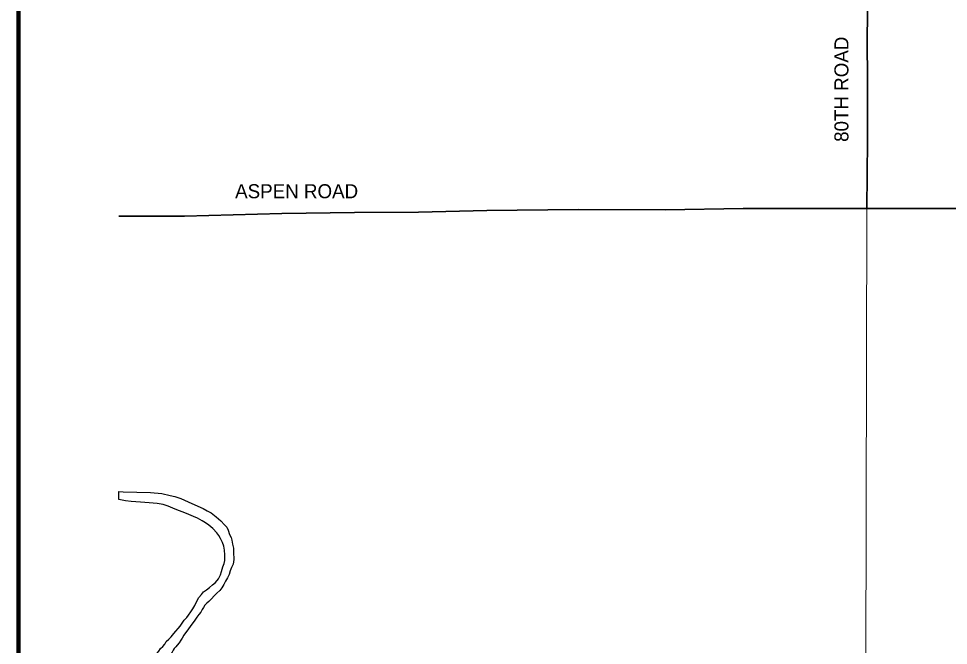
# Model space of a CAD drawing. Extents: x 216.56 to 220.49, y 46.02 to 49.94.
# Drawn here: x 216.563 to 217.442, y 47.84 to 48.433 of the extents above; entities that cross this region are included whole.
import ezdxf
from ezdxf.enums import TextEntityAlignment as Align

# ---------------------------------------------------------------- set-up
doc = ezdxf.new("R2010")
doc.units = 0
doc.header["$LTSCALE"] = 0.0075
for name, color, linetype, lineweight in [('14', 7, 'Continuous', 35), ('15', 7, 'Continuous', 13), ('25', 7, 'Continuous', 25), ('48', 7, 'Continuous', 106)]:
    doc.layers.add(name, color=color, linetype=linetype, lineweight=lineweight)
doc.layers.add('49', color=7, linetype='Continuous')

msp = doc.modelspace()

# ---------------------------------------------------------------- linework, layer by layer
at = {"layer": '14'}
msp.add_line((217.324621, 48.25303), (217.450947, 48.25303), dxfattribs=at)
for points in [[(217.36875, 49.213826), (217.369129, 49.156061), (217.36875, 49.117992), (217.368561, 49.061932), (217.368561, 49.003977), (217.367992, 48.983333), (217.367992, 48.944318), (217.367424, 48.891477), (217.367235, 48.8375), (217.364773, 48.780871), (217.364205, 48.730114), (217.364394, 48.683902), (217.365152, 48.630492), (217.365152, 48.578409), (217.36553, 48.520455), (217.36572, 48.46572), (217.364962, 48.416477), (217.365341, 48.369508), (217.365341, 48.317424), (217.364583, 48.25303)], [(217.324621, 48.25303), (217.247727, 48.252841), (217.174242, 48.251705), (217.091667, 48.252083), (217.005492, 48.250947), (216.94072, 48.249432), (216.880303, 48.249242), (216.811553, 48.248106), (216.719697, 48.245833), (216.657576, 48.245644)]]:
    msp.add_lwpolyline(points, dxfattribs=at)
at = {"layer": '15'}
msp.add_line((217.362311, 47.354924), (217.364583, 48.25303), dxfattribs=at)
at = {"layer": '25'}
for points in [[(216.699432, 47.972917), (216.693939, 47.973864), (216.686364, 47.974621), (216.67822, 47.975379), (216.669129, 47.975758), (216.664015, 47.976515), (216.657576, 47.977652), (216.657576, 47.985417)], [(216.657576, 47.985417), (216.661742, 47.985038), (216.687689, 47.98428), (216.698295, 47.983333), (216.706061, 47.981629)], [(216.706061, 47.981629), (216.710606, 47.980492), (216.716098, 47.978788), (216.726705, 47.974053), (216.737311, 47.969129)], [(216.72803, 47.961742), (216.721591, 47.964583), (216.710795, 47.96875), (216.704356, 47.971402), (216.699432, 47.972917)], [(216.737311, 47.969129), (216.741098, 47.967235), (216.744886, 47.965341), (216.749621, 47.961553), (216.753977, 47.957576), (216.757576, 47.953977), (216.759659, 47.951515), (216.760985, 47.948674), (216.762311, 47.944697)], [(216.750379, 47.946212), (216.746402, 47.950379), (216.742803, 47.953409), (216.739583, 47.955682), (216.736364, 47.957765), (216.732008, 47.960038), (216.72803, 47.961742)], [(216.754735, 47.909848), (216.755871, 47.914015), (216.757197, 47.917424), (216.757765, 47.920265), (216.757765, 47.925568), (216.757386, 47.929924), (216.756818, 47.933712), (216.755492, 47.937121), (216.753788, 47.940909), (216.752083, 47.94375), (216.750379, 47.946212)], [(216.762311, 47.944697), (216.763826, 47.941856), (216.764394, 47.939394), (216.765152, 47.935606), (216.765909, 47.931818), (216.766098, 47.927841), (216.766288, 47.921212), (216.76553, 47.916667), (216.764015, 47.913447)], [(216.764015, 47.913447), (216.762879, 47.910417), (216.761742, 47.907008), (216.760227, 47.903788), (216.758523, 47.900568), (216.756818, 47.897348), (216.755114, 47.894318), (216.75303, 47.891856), (216.750379, 47.889205), (216.742803, 47.881439)], [(216.731061, 47.881061), (216.733144, 47.885038), (216.735606, 47.887879), (216.737689, 47.890341), (216.740341, 47.892235), (216.743182, 47.894697), (216.746212, 47.89697), (216.749053, 47.899432), (216.751705, 47.902652), (216.753598, 47.906439), (216.754735, 47.909848)], [(216.709659, 47.850947), (216.71553, 47.857955), (216.717424, 47.860795), (216.719508, 47.863636), (216.72178, 47.866288), (216.723485, 47.868561), (216.725568, 47.871591), (216.727652, 47.874432), (216.729356, 47.877652), (216.731061, 47.881061)], [(216.742803, 47.881439), (216.740909, 47.879735), (216.739015, 47.877841), (216.7375, 47.875568), (216.736364, 47.873674), (216.735038, 47.871402), (216.733333, 47.869129), (216.731439, 47.866477), (216.728788, 47.862879), (216.726705, 47.860038), (216.723485, 47.855492), (216.719129, 47.849432)], [(216.685985, 47.817045), (216.688258, 47.82197), (216.689773, 47.825189), (216.691098, 47.827841), (216.692424, 47.830492), (216.693939, 47.832386), (216.695455, 47.83447), (216.69697, 47.836742), (216.699053, 47.838636), (216.700947, 47.841098), (216.702462, 47.843371), (216.704735, 47.845644), (216.707008, 47.847917), (216.709659, 47.850947)], [(216.719129, 47.849432), (216.717424, 47.84678), (216.716098, 47.844697), (216.714583, 47.842235), (216.712879, 47.840152), (216.711364, 47.838447), (216.709848, 47.836742), (216.708902, 47.835227), (216.707955, 47.833523), (216.706629, 47.831629), (216.705114, 47.829356), (216.702841, 47.826515), (216.701515, 47.824621), (216.7, 47.822348), (216.69678, 47.817045)]]:
    msp.add_lwpolyline(points, dxfattribs=at)
at = {"layer": '48'}
msp.add_lwpolyline([(216.562879, 46.060417), (216.562879, 49.942992), (220.445455, 49.942992), (220.445455, 46.060417)], close=True, dxfattribs=at)

# ---------------------------------------------------------------- texts
at = {"layer": '49'}
msp.add_text('80TH ROAD', height=0.01326, rotation=90, dxfattribs=at).set_placement((217.347159, 48.36572), align=Align.CENTER)
msp.add_text('ASPEN ROAD', height=0.01326, dxfattribs=at).set_placement((216.825663, 48.262689), align=Align.CENTER)

doc.saveas('drawing.dxf')
